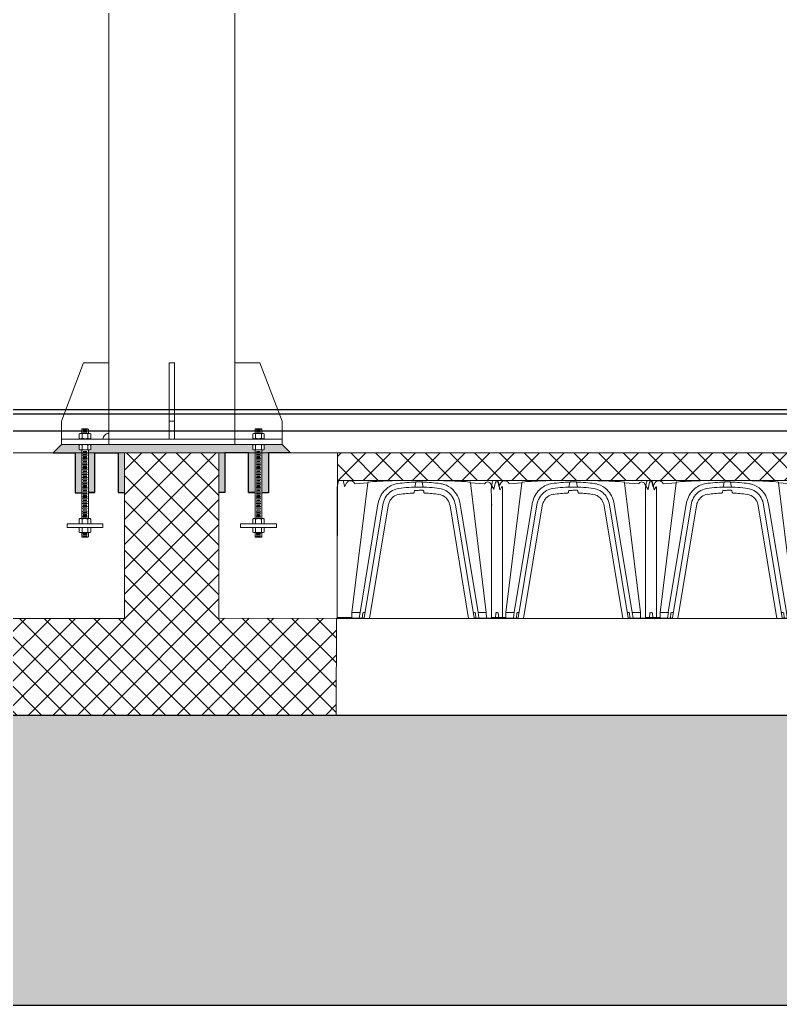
# Model space of a CAD drawing. Header units: millimetres. Extents: x -6949 to 305728, y -55091 to 76684.
# Drawn here: x 190574 to 193330, y 60513 to 64081 of the extents above; entities that cross this region are included whole.
import ezdxf

# ---------------------------------------------------------------- set-up
doc = ezdxf.new("R2010")
doc.units = ezdxf.units.MM
for name, color, linetype, lineweight in [('bulloni', 5, 'Continuous', 18), ('fonda', 7, 'Continuous', 18), ('iglù', 252, 'Continuous', 9), ('piastra', 30, 'Continuous', 18), ('S-BEAM', 5, 'Continuous', 18), ('S-COLS', 7, 'Continuous', 18), ('S20', 7, 'Continuous', 25), ('solaio2', 7, 'Continuous', 9)]:
    doc.layers.add(name, color=color, linetype=linetype, lineweight=lineweight)

# ---------------------------------------------------------------- blocks, each defined once
blk = doc.blocks.new('solido h 50')
at = {"linetype": 'Continuous'}
for p, q in [((107.6, 927.3), (108.9, 933.3)), ((110.2, 934.3), (113.1, 934.3)), ((115.6, 928.1), (114.5, 933.3)), ((117.8, 931.5), (115.8, 928.1)), ((140.9, 931.9), (123.5, 790.9)), ((126.8, 930.8), (126.5, 931.3)), ((140.8, 931.6), (126.8, 930.8)), ((140.9, 931.9), (140.9, 931.9)), ((140.9, 931.9), (140.9, 931.9)), ((140.9, 931.9), (140.9, 931.9)), ((140.9, 931.9), (140.9, 931.9)), ((141.6, 932.6), (141.6, 932.6)), ((150.4, 933.4), (150.3, 933.4)), ((174.8, 934.2), (174.6, 934.2)), ((177, 934.2), (174.7, 934.2)), ((176.1, 934.2), (174.8, 934.2)), ((177, 934.2), (176.1, 934.2)), ((177.3, 934.2), (177, 934.2)), ((177.3, 934.2), (177.3, 934.2)), ((177.3, 934.2), (177.3, 934.2)), ((177.9, 934.2), (177.3, 934.2)), ((177.9, 934.2), (177.3, 934.2)), ((177.9, 934.2), (177.9, 934.2)), ((179, 934.2), (177.9, 934.2)), ((206.9, 934.3), (186.3, 934.3)), ((186.3, 934.3), (206.9, 934.3)), ((191.9, 927.2), (193, 932.3)), ((200, 934.3), (193.2, 934.3)), ((193.2, 934.3), (193.2, 934.3)), ((199.3, 933), (193.9, 933)), ((200, 934.3), (200, 934.3)), ((200.1, 932.3), (201.2, 927.2)), ((242.8, 933.4), (242.8, 933.4)), ((251.6, 932.6), (251.6, 932.6)), ((252.3, 931.9), (252.3, 931.9)), ((252.3, 931.9), (252.3, 931.9)), ((252.3, 931.9), (252.3, 931.9)), ((252.3, 931.9), (252.3, 931.9)), ((252.3, 931.9), (269.6, 790.9)), ((267.8, 930.7), (252.3, 931.6)), ((278, 924.7), (279.6, 932.3)), ((280.5, 933), (281.9, 933)), ((282.8, 932.3), (284.5, 924.3)), ((107.6, 927.3), (107.6, 927.3)), ((107.6, 927.2), (107.6, 927.3)), ((107.6, 927.2), (107.6, 927.2)), ((107.6, 925.6), (107.6, 927.2)), ((190.6, 920.7), (190.6, 920.7)), ((190.6, 920.7), (190.7, 920.7)), ((190.6, 920.7), (190.7, 920.7)), ((190.6, 920.7), (190.6, 920.7)), ((191.4, 921.8), (191.3, 921.3)), ((191.3, 921.3), (191.3, 921.3)), ((191.3, 921.3), (191.3, 921.3)), ((191.6, 922.7), (191.4, 921.9)), ((191.4, 921.9), (191.4, 921.8)), ((191.6, 922.9), (191.6, 922.9)), ((191.6, 922.9), (191.6, 922.7)), ((191.6, 922.9), (191.6, 922.9)), ((192.2, 923.6), (192.2, 923.6)), ((201.5, 922.9), (201.5, 922.9)), ((201.6, 922.7), (201.5, 922.9)), ((201.5, 922.9), (201.5, 922.9)), ((201.7, 921.9), (201.6, 922.7)), ((201.8, 921.6), (201.7, 921.9)), ((201.9, 921.3), (201.8, 921.6)), ((201.9, 921.3), (201.9, 921.3)), ((201.9, 921.3), (201.9, 921.3)), ((202.5, 920.7), (202.6, 920.7)), ((202.6, 920.7), (202.9, 920.7)), ((202.9, 920.7), (202.6, 920.7)), ((277.7, 924.7), (274.2, 930.9)), ((277.7, 924.7), (277.7, 924.7)), ((278, 924.7), (278, 924.7)), ((278, 924.7), (278, 924.7)), ((278, 924.7), (278, 924.7)), ((284.5, 924.3), (284.5, 924.4)), ((284.5, 924.4), (284.5, 924.4)), ((286.3, 927.1), (284.7, 924.3)), ((284.8, 924.3), (284.7, 924.3)), ((287.1, 927.3), (286.6, 927.3)), ((287.1, 927.3), (287.1, 927.3)), ((287.1, 784.3), (287.1, 927.3)), ((107.6, 785.4), (107.6, 907.8)), ((151.9, 908.6), (132.4, 790.9)), ((136.8, 785.3), (157.1, 907.8)), ((163, 906.8), (142.7, 784.3)), ((142.7, 784.3), (163, 906.8)), ((151.9, 908.6), (151.9, 908.6)), ((163, 906.8), (163, 906.8)), ((163, 906.8), (163, 906.8)), ((230.2, 906.8), (230.2, 906.8)), ((250.4, 784.3), (230.2, 906.8)), ((230.2, 906.8), (230.2, 906.8)), ((230.2, 906.8), (250.4, 784.3)), ((256.3, 785.3), (236, 907.8)), ((241.2, 908.6), (241.2, 908.6)), ((260.7, 790.9), (241.2, 908.6)), ((107.6, 785.4), (108.2, 785.4)), ((107.6, 784.9), (107.6, 785.4)), ((108.2, 784.9), (107.6, 784.9)), ((107.6, 784.9), (107.6, 784.9)), ((108.2, 785.4), (108.6, 785.4)), ((108.5, 784.9), (108.2, 784.9)), ((108.5, 784.9), (109.7, 784.9)), ((109.8, 785.4), (108.6, 785.4)), ((112.7, 784.9), (109.7, 784.9)), ((109.8, 785.4), (112.2, 785.4)), ((113.5, 785.4), (112.2, 785.4)), ((113.9, 784.9), (112.7, 784.9)), ((112.8, 784.3), (112.7, 784.9)), ((112.8, 784.3), (114, 784.3)), ((114, 785.4), (113.5, 785.4)), ((113.9, 784.9), (130.1, 784.9)), ((114, 784.3), (113.9, 784.9)), ((123.5, 785.4), (114, 785.4)), ((114, 784.3), (130.1, 784.3)), ((123.5, 790.9), (123.4, 784.9)), ((124.4, 790.9), (123.5, 790.9)), ((124.4, 790.9), (132.5, 790.9)), ((130.1, 784.9), (136.4, 784.9)), ((136.8, 784.3), (130.1, 784.3)), ((131.5, 785.3), (132.5, 790.9)), ((135.3, 790.1), (134.9, 785)), ((137.3, 790.9), (136.2, 790.9)), ((136.8, 785.1), (136.8, 784.3)), ((141.1, 784.3), (136.8, 784.3)), ((141.1, 784.3), (142.7, 784.3)), ((252.1, 784.3), (250.4, 784.3)), ((256.5, 784.3), (252.1, 784.3)), ((255.9, 790.9), (256.9, 790.9)), ((256.3, 785.3), (256.4, 784.9)), ((256.8, 784.9), (256.4, 784.9)), ((256.4, 784.9), (256.5, 784.3)), ((256.5, 784.3), (256.9, 784.3)), ((287.1, 784.9), (256.8, 784.9)), ((256.8, 784.9), (256.8, 784.9)), ((256.9, 784.3), (256.9, 784.3)), ((263.1, 784.3), (256.9, 784.3)), ((258.3, 785), (257.8, 790.1)), ((268.7, 790.9), (260.7, 790.9)), ((261.6, 785.3), (260.7, 790.9)), ((279.3, 784.3), (263.1, 784.3)), ((268.7, 790.9), (269.6, 790.9)), ((269.6, 790.9), (269.7, 784.9)), ((279.3, 784.3), (280.5, 784.3)), ((279.9, 790.1), (279.5, 785)), ((286.7, 784.3), (280.5, 784.3)), ((281.8, 790.9), (280.8, 790.9)), ((283.2, 785), (282.7, 790.1)), ((287.1, 784.3), (286.7, 784.3))]:
    blk.add_line(p, q, dxfattribs=at)
for points in [[(173.4, 931, 0.136663), (161.4, 925.6, 0.075513), (156.2, 919.8, 0.069948), (152.9, 912.6, 0.0344), (151.9, 908.6)], [(157.1, 907.8, -0.089518), (159.9, 915.6, -0.08462), (164.5, 921.1, -0.102034), (171.3, 925, -0.039458), (174.2, 925.6)], [(191.6, 922.9, -0.162784), (192, 923.5, -0.095787), (192.2, 923.6)], [(201, 923.6, -0.128744), (201.2, 923.4, -0.135765), (201.5, 922.9)], [(236, 907.8, 0.089518), (233.3, 915.6, 0.08462), (228.7, 921.1, 0.102034), (221.9, 925, 0.039458), (219, 925.6)], [(241.2, 908.6, 0.07966), (238.3, 917.5, 0.08148), (233.1, 924.4, 0.113923), (223.6, 930.1, 0.040821), (219.8, 931)], [(175.1, 919.3, 0.133193), (168.5, 916.4, 0.106303), (164.5, 911.4, 0.076859), (163, 906.8)], [(218, 919.3, -0.115244), (223.8, 917, -0.089496), (227.6, 913.3, -0.111107), (230.2, 906.8)]]:
    blk.add_lwpolyline(points, format="xyb", dxfattribs=at)
for centre, radius, start, end in [((110.2, 933), 1.35, 90, 168), ((113.1, 933), 1.35, 12, 90), ((122.1, 929.1), 4.95, 27, 150), ((141.6, 931.9), 0.75, 91.9179, 173.9883), ((141.6, 931.8), 0.75, 91.9181, 173.9882), ((167.2, 680.5), 253.4, 91.6199, 95.8125), ((188.6, 116.1), 818.2, 90.9842, 92.0008), ((196.6, 773.8), 158.8, 91.2231, 98.3969), ((196.6, -692.2), 1626.5, 90.3633, 90.6196), ((186.3, 932.8), 1.5, 90, 90.3633), ((193.2, 933), 1.35, 90, 98.8655), ((193.9, 932.1), 0.9, 90, 168), ((199.3, 932.1), 0.9, 12, 90), ((200, 933), 1.35, 81.1345, 90), ((196.6, 773.8), 158.8, 81.6031, 88.7768), ((203.8, 90.8), 843.5, 88.01, 89.7898), ((225.9, 680.5), 253.4, 84.1906, 88.3832), ((251.6, 931.9), 0.75, 6.0149, 88.0851), ((251.6, 931.9), 0.75, 6.0148, 88.0852), ((271, 929.1), 3.6, 30, 152.9143), ((280.5, 932.1), 0.9, 90, 168), ((281.9, 932.1), 0.9, 12, 90), ((-10694, 899.6), 10801.6, 0.04323, 0.13798), ((115.7, 928.1), 0.159, 213.856, 328.0392), ((196.6, 773.8), 153.4, 89.9999, 98.3968), ((196.6, 773.8), 147, 92.3342, 98.3969), ((196.6, 773.8), 147, 92.3339, 98.3969), ((190.6, 921.5), 0.75, 276.8301, 347.6969), ((190.6, 921.5), 0.75, 276.7973, 347.7432), ((196.3, 767.4), 156.2, 89.9081, 91.5201), ((196.6, 773.8), 153.4, 81.6032, 90.0001), ((196.8, 763.3), 160.4, 88.5128, 90.0819), ((202.6, 921.5), 0.75, 192.2309, 262.2068), ((202.6, 921.5), 0.751, 192.2044, 262.2384), ((196.6, 773.8), 147, 81.6031, 87.5469), ((196.6, 773.8), 147, 81.6031, 87.5469), ((277.8, 924.8), 0.15, 213.9796, 339.3171), ((284.6, 924.4), 0.15, 200.4704, 330.0115), ((284.6, 924.4), 0.15, 192.0138, 329.9989), ((286.6, 927), 0.3, 90.0075, 149.9931), ((108.2, 906.6), 1.17, 78.7223, 91.1428), ((131.1, 785.3), 0.452, 269.7718, 350.4703), ((134.8, 785), 0.15, 270, 355), ((136.2, 790), 0.9, 90, 175), ((136.4, 785.3), 0.45, 270, 324.2654), ((136.4, 785.3), 0.45, 324.2654, 350.6), ((137.3, 790), 0.9, 56.716, 90), ((255.9, 790), 0.9, 90, 123.284), ((256.9, 790), 0.9, 5, 90), ((258.4, 785), 0.15, 185, 270), ((262.1, 785.3), 0.452, 189.5297, 270.2282), ((279.3, 785), 0.15, 270, 355), ((280.8, 790), 0.9, 90, 175), ((281.8, 790), 0.9, 5, 90), ((283.3, 785), 0.15, 185, 270)]:
    blk.add_arc(centre, radius, start, end, dxfattribs=at)
blk = doc.blocks.new('*U550')
at = {"layer": 'iglù', "linetype": 'Continuous', "xscale": -3.333639676299367, "yscale": 3.333639676299367, "zscale": 3.333639676299367}
blk.add_blockref('solido h 50', (658, -2864.7), dxfattribs=at)
blk = doc.blocks.new('*U551')
at = {"layer": 'S-BEAM', "color": 0, "linetype": 'ByBlock', "lineweight": -2, "transparency": 16777216}
for p in [(5585, 0), (6143.5, 0), (6702, 0)]:
    blk.add_blockref('*U550', p, dxfattribs=at)
blk = doc.blocks.new('*U560')
at = {"layer": 'bulloni'}
for p, q in [((-8.7, -0.3), (8.7, 0.7)), ((-6.7, 6.9), (6.7, 6.2)), ((-6.7, 3.2), (6.7, 3.9)), ((-8.7, -6.9), (8.7, -6)), ((-6.7, -3.5), (6.7, -2.8))]:
    blk.add_line(p, q, dxfattribs=at)
blk = doc.blocks.new('*U561')
at = {"color": 0, "linetype": 'ByBlock', "lineweight": -2, "transparency": 16777216}
for p in [(0, 227.5), (0, 210), (0, 192.5), (0, 175), (0, 157.5), (0, 140), (0, 122.5), (0, 105), (0, 87.5), (0, 70), (0, 52.5), (0, 35), (0, 17.5), (0, 0)]:
    blk.add_blockref('*U560', p, dxfattribs=at)
blk = doc.blocks.new('*U558')
at = {"layer": 'bulloni'}
for p, q in [((-8.7, -0.3), (8.7, 0.7)), ((-6.7, 6.9), (6.7, 6.2)), ((-6.7, 3.2), (6.7, 3.9)), ((-8.7, -6.9), (8.7, -6)), ((-6.7, -3.5), (6.7, -2.8))]:
    blk.add_line(p, q, dxfattribs=at)
blk = doc.blocks.new('*U559')
at = {"color": 0, "linetype": 'ByBlock', "lineweight": -2, "transparency": 16777216}
for p in [(0, 227.5), (0, 210), (0, 192.5), (0, 175), (0, 157.5), (0, 140), (0, 122.5), (0, 105), (0, 87.5), (0, 70), (0, 52.5), (0, 35), (0, 17.5), (0, 0)]:
    blk.add_blockref('*U558', p, dxfattribs=at)

msp = doc.modelspace()

# ---------------------------------------------------------------- hatches: boundary and pattern name
h = msp.add_hatch()
h.set_pattern_fill('EARTH', color=23, scale=41, angle=57)
h.set_pattern_definition([(57, (-50085.68, 0), (-76.5511, 360.14466), [260.35, -260.35]), (57, (-50167.56, 53.17), (-76.5511, 360.14466), [260.35, -260.35]), (57, (-50249.44, 106.35), (-76.5511, 360.14466), [260.35, -260.35]), (147, (-50259, 151.37), (-360.14466, -76.5511), [260.35, -260.35]), (147, (-50205.83, 233.25), (-360.14466, -76.5511), [260.35, -260.35]), (147, (-50152.66, 315.13), (-360.14466, -76.5511), [260.35, -260.35])])
h.paths.add_polyline_path([(202224.808, 62512.9679), (201224.808, 62512.9679), (201224.808, 61563.4313), (164024.8069, 61563.4313), (164024.8069, 62513.4221), (163024.8069, 62513.4221), (163024.8069, 60513.4221), (201224.808, 60513.4221), (202224.808, 60513.4221)])
h = msp.add_hatch()
h.set_pattern_fill('AR-SAND', color=256, scale=0.18, angle=48)
h.set_pattern_definition([(85.5, (173595.699, 116588.859), (-6.73940185, 5.6806349), [0, -6.94944, 0, -7.7724, 0, -7.4295]), (55.5, (173595.699, 116588.859), (-4.1744714, 14.6467893), [0, -3.74904, 0, -6.26364, 0, -2.4003]), (15.5, (173591.936, 116584.68), (9.507765, 10.5981039), [0, -2.286, 0, -8.2296, 0, -10.7442]), (5.5, (173591.936, 116584.68), (6.214504, 12.8988335), [0, -1.143, 0, -5.39496, 0, -6.1722])])
edge = h.paths.add_edge_path()
edge.add_arc((191423.4692, 62533.3185), 8.8963, 234.2621471, 238.465813, ccw=False)
edge.add_line((191418.2731, 62526.0973), (191418.2731, 62541.7469))
edge.add_arc((191423.4692, 62534.5258), 8.8963, 121.534187, 125.7378529, ccw=False)
edge.add_line((191418.8164, 62542.1084), (191420.791, 62543.4221))
edge.add_line((191420.791, 62543.4221), (191299.5295, 62543.4221))
edge.add_line((191299.5295, 62543.4221), (191299.5295, 62513.4221))
edge.add_line((191299.5295, 62513.4221), (191403.0577, 62513.4221))
edge.add_line((191403.0577, 62513.4221), (191403.0577, 62369.4221))
edge.add_line((191403.0577, 62369.4221), (191427.0577, 62369.4221))
edge.add_line((191427.0577, 62369.4221), (191427.0577, 62524.4221))
edge.add_line((191427.0577, 62524.4221), (191420.791, 62524.4221))
edge.add_line((191420.791, 62524.4221), (191418.8164, 62525.7359))
edge = h.paths.add_edge_path()
edge.add_line((191475.0577, 62513.4221), (191554.8077, 62513.4221))
edge.add_line((191554.8077, 62513.4221), (191524.8077, 62543.4221))
edge.add_line((191524.8077, 62543.4221), (191457.3244, 62543.4221))
edge.add_line((191457.3244, 62543.4221), (191459.299, 62542.1084))
edge.add_arc((191454.6462, 62534.5258), 8.8963, 54.2621471, 58.465813, ccw=False)
edge.add_line((191459.8423, 62541.7469), (191459.8423, 62526.0973))
edge.add_arc((191454.6462, 62533.3185), 8.8963, 301.534187, 305.7378529, ccw=False)
edge.add_line((191459.299, 62525.7359), (191457.3244, 62524.4221))
edge.add_line((191457.3244, 62524.4221), (191451.0577, 62524.4221))
edge.add_line((191451.0577, 62524.4221), (191451.0577, 62368.7305))
edge.add_line((191451.0577, 62368.7305), (191475.0577, 62368.7305))
edge.add_line((191475.0577, 62368.7305), (191475.0577, 62513.4221))
h.paths.add_polyline_path([(191299.5295, 62543.4221), (191262.7451, 62543.4221), (191262.7451, 62513.4221), (191299.5295, 62513.4221)], flags=17)
h.paths.add_polyline_path([(190986.8703, 62543.4221), (190954.3077, 62543.4221), (190954.3077, 62513.4221), (190986.8703, 62513.4221)], flags=17)
edge = h.paths.add_edge_path()
edge.add_line((190798.5577, 62524.4221), (190792.291, 62524.4221))
edge.add_line((190792.291, 62524.4221), (190790.3164, 62525.7359))
edge.add_arc((190794.9692, 62533.3185), 8.8963, 234.2621471, 238.465813, ccw=False)
edge.add_line((190789.7731, 62526.0973), (190789.7731, 62541.7469))
edge.add_arc((190794.9692, 62534.5258), 8.8963, 121.534187, 125.7378529, ccw=False)
edge.add_line((190790.3164, 62542.1084), (190792.291, 62543.4221))
edge.add_line((190792.291, 62543.4221), (190724.8077, 62543.4221))
edge.add_line((190724.8077, 62543.4221), (190694.8077, 62513.4221))
edge.add_line((190694.8077, 62513.4221), (190774.5577, 62513.4221))
edge.add_line((190774.5577, 62513.4221), (190774.5577, 62368.7305))
edge.add_line((190774.5577, 62368.7305), (190798.5577, 62368.7305))
edge.add_line((190798.5577, 62368.7305), (190798.5577, 62524.4221))
edge = h.paths.add_edge_path()
edge.add_line((190846.5577, 62513.4221), (190954.3077, 62513.4221))
edge.add_line((190954.3077, 62513.4221), (190954.3077, 62543.4221))
edge.add_line((190954.3077, 62543.4221), (190828.8244, 62543.4221))
edge.add_line((190828.8244, 62543.4221), (190830.799, 62542.1084))
edge.add_arc((190826.1462, 62534.5258), 8.8963, 54.2621471, 58.465813, ccw=False)
edge.add_line((190831.3423, 62541.7469), (190831.3423, 62526.0973))
edge.add_arc((190826.1462, 62533.3185), 8.8963, 301.534187, 305.7378529, ccw=False)
edge.add_line((190830.799, 62525.7359), (190828.8244, 62524.4221))
edge.add_line((190828.8244, 62524.4221), (190822.5577, 62524.4221))
edge.add_line((190822.5577, 62524.4221), (190822.5577, 62369.4221))
edge.add_line((190822.5577, 62369.4221), (190846.5577, 62369.4221))
edge.add_line((190846.5577, 62369.4221), (190846.5577, 62513.4221))
h.paths.add_polyline_path([(190953.8824, 62369.4221), (190953.8824, 62513.4043), (191044.8077, 62513.4043), (191044.8077, 62543.4221), (190986.8703, 62543.4221), (190986.8703, 62513.4221), (190930.1074, 62513.4221), (190930.1074, 62369.4221)])
h.paths.add_polyline_path([(191295.6587, 62513.4043), (191295.6587, 62369.4221), (191316.5767, 62369.4221), (191316.5767, 62513.4221), (191262.7451, 62513.4221), (191262.7451, 62543.4221), (191044.8077, 62543.4221), (191044.8077, 62513.4043)])
at = {"layer": 'fonda'}
h = msp.add_hatch(dxfattribs=at)
h.set_pattern_fill('ANSI37', color=256, scale=20)
h.set_pattern_definition([(45, (142270.63, 98451.78), (-44.90128, 44.90128), []), (135, (142270.63, 98451.78), (-44.90128, -44.90128), [])])
h.paths.add_polyline_path([(191721.8309, 61913.7181), (191295.6587, 61914.8689), (191295.6587, 62513.4043), (190953.8824, 62513.4043), (190953.8824, 61913.9709), (190524.8077, 61913.9709), (190524.8077, 61913.4313), (190524.7724, 61563.8744), (191720.8862, 61563.8869)])
at = {"layer": 'S-BEAM', "true_color": 0xc7c8ca}
h = msp.add_hatch(dxfattribs=at)
h.set_pattern_fill('ANSI37', color=9, scale=20)
h.set_pattern_definition([(45, (116770.626, 98451.78), (-44.90128, 44.90128), []), (135, (116770.626, 98451.78), (-44.90128, -44.90128), [])])
h.paths.add_polyline_path([(190524.8077, 62513.4221), (174724.8072, 62513.4221), (174724.7946, 62413.4221), (190524.8079, 62413.4221)])
h.paths.add_polyline_path([(199024.808, 62513.4221), (191724.8078, 62513.4221), (191724.7952, 62413.4221), (199024.8081, 62413.4221)])

# ---------------------------------------------------------------- linework, layer by layer
msp.add_lwpolyline([(165024.8143, 62669.806), (200221.8304, 62669.806), (200221.8304, 62653.4491), (165024.8143, 62653.4491)], close=True)
for points in [[(165024.8068, 62513.4491), (165024.8143, 62593.4491), (200221.8304, 62593.4491)], [(164024.8069, 62513.4221), (163024.8069, 62513.4221), (163024.8069, 60513.4221), (201224.808, 60513.4221), (202224.808, 60513.4221), (202224.808, 62512.9679), (201221.8304, 62512.9679)], [(164024.8069, 62513.4221), (164024.8069, 61563.4313), (201224.808, 61563.4313), (201224.808, 62512.9679)]]:
    msp.add_lwpolyline(points)
at = {"layer": 'bulloni'}
for p, q in [((190792.2539, 62583.4178), (190789.7359, 62581.7426)), ((190828.7872, 62583.4178), (190792.2539, 62583.4178)), ((190799.8539, 62600.0922), (190798.5205, 62598.7589)), ((190798.5205, 62598.7589), (190798.5205, 62583.4178)), ((190822.5205, 62598.7589), (190798.5205, 62598.7589)), ((190821.1872, 62600.0922), (190799.8539, 62600.0922)), ((190801.8539, 62592.6504), (190819.1872, 62591.681)), ((190801.8539, 62585.9838), (190819.1872, 62585.0143)), ((190803.8539, 62595.8719), (190817.1872, 62595.1262)), ((190803.8539, 62589.2053), (190817.1872, 62588.4595)), ((190822.5205, 62598.7589), (190821.1872, 62600.0922)), ((190822.5205, 62598.7589), (190822.5205, 62583.4178)), ((190828.7872, 62583.4178), (190831.3051, 62581.7426)), ((191420.7539, 62583.4178), (191418.2359, 62581.7426)), ((191420.7539, 62583.4178), (191457.2872, 62583.4178)), ((191427.0205, 62598.7589), (191428.3539, 62600.0922)), ((191427.0205, 62598.7589), (191427.0205, 62583.4178)), ((191427.0205, 62598.7589), (191451.0205, 62598.7589)), ((191428.3539, 62600.0922), (191449.6872, 62600.0922)), ((191447.6872, 62592.6504), (191430.3539, 62591.681)), ((191447.6872, 62585.9838), (191430.3539, 62585.0143)), ((191445.6872, 62595.8719), (191432.3539, 62595.1262)), ((191445.6872, 62589.2053), (191432.3539, 62588.4595)), ((191449.6872, 62600.0922), (191451.0205, 62598.7589)), ((191451.0205, 62598.7589), (191451.0205, 62583.4178)), ((191457.2872, 62583.4178), (191459.8051, 62581.7426)), ((190789.7359, 62566.093), (190789.7359, 62581.7426)), ((190792.2539, 62564.4178), (190789.7359, 62566.093)), ((190828.7872, 62564.4178), (190792.2539, 62564.4178)), ((190822.5205, 62563.4178), (190798.5205, 62563.4178)), ((190800.1282, 62581.7426), (190800.1282, 62566.093)), ((190820.9128, 62566.093), (190820.9128, 62581.7426)), ((190828.7872, 62564.4178), (190831.3051, 62566.093)), ((190831.3051, 62566.093), (190831.3051, 62581.7426)), ((191418.2359, 62566.093), (191418.2359, 62581.7426)), ((191420.7539, 62564.4178), (191418.2359, 62566.093)), ((191420.7539, 62564.4178), (191457.2872, 62564.4178)), ((191428.6282, 62566.093), (191428.6282, 62581.7426)), ((191449.4128, 62581.7426), (191449.4128, 62566.093)), ((191457.2872, 62564.4178), (191459.8051, 62566.093)), ((191459.8051, 62566.093), (191459.8051, 62581.7426)), ((190792.2539, 62543.4178), (190789.7359, 62541.7426)), ((190789.7359, 62541.7426), (190789.7359, 62526.093)), ((190792.2539, 62524.4178), (190789.7359, 62526.093)), ((190828.7872, 62543.4178), (190792.2539, 62543.4178)), ((190828.7872, 62524.4178), (190792.2539, 62524.4178)), ((190798.5205, 62524.4178), (190798.5205, 62275.4178)), ((190800.1282, 62526.093), (190800.1282, 62541.7426)), ((190820.9128, 62541.7426), (190820.9128, 62526.093)), ((190822.5205, 62275.4178), (190822.5205, 62524.4178)), ((190828.7872, 62543.4178), (190831.3051, 62541.7426)), ((190828.7872, 62524.4178), (190831.3051, 62526.093)), ((190831.3051, 62541.7426), (190831.3051, 62526.093)), ((191420.7539, 62543.4178), (191418.2359, 62541.7426)), ((191418.2359, 62541.7426), (191418.2359, 62526.093)), ((191420.7539, 62524.4178), (191418.2359, 62526.093)), ((191457.2872, 62543.4178), (191420.7539, 62543.4178)), ((191457.2872, 62524.4178), (191420.7539, 62524.4178)), ((191427.0205, 62275.4178), (191427.0205, 62524.4178)), ((191428.6282, 62526.093), (191428.6282, 62541.7426)), ((191449.4128, 62541.7426), (191449.4128, 62526.093)), ((191451.0205, 62524.4178), (191451.0205, 62275.4178)), ((191457.2872, 62543.4178), (191459.8051, 62541.7426)), ((191457.2872, 62524.4178), (191459.8051, 62526.093)), ((191459.8051, 62541.7426), (191459.8051, 62526.093)), ((190792.2539, 62275.4178), (190789.7359, 62273.7426)), ((190789.7359, 62273.7426), (190789.7359, 62258.093)), ((190828.7872, 62275.4178), (190792.2539, 62275.4178)), ((190800.1282, 62258.093), (190800.1282, 62273.7426)), ((190820.9128, 62273.7426), (190820.9128, 62258.093)), ((190828.7872, 62275.4178), (190831.3051, 62273.7426)), ((190831.3051, 62273.7426), (190831.3051, 62258.093)), ((191420.7539, 62275.4178), (191418.2359, 62273.7426)), ((191418.2359, 62273.7426), (191418.2359, 62258.093)), ((191420.7539, 62275.4178), (191457.2872, 62275.4178)), ((191428.6282, 62273.7426), (191428.6282, 62258.093)), ((191449.4128, 62258.093), (191449.4128, 62273.7426)), ((191457.2872, 62275.4178), (191459.8051, 62273.7426)), ((191459.8051, 62273.7426), (191459.8051, 62258.093)), ((190792.2539, 62256.4178), (190789.7359, 62258.093)), ((190792.2539, 62243.4178), (190789.7359, 62241.7426)), ((190789.7359, 62241.7426), (190789.7359, 62226.093)), ((190792.2539, 62224.4178), (190789.7359, 62226.093)), ((190828.7872, 62256.4178), (190792.2539, 62256.4178)), ((190828.7872, 62243.4178), (190792.2539, 62243.4178)), ((190800.1282, 62226.093), (190800.1282, 62241.7426)), ((190820.9128, 62241.7426), (190820.9128, 62226.093)), ((190828.7872, 62256.4178), (190831.3051, 62258.093)), ((190828.7872, 62243.4178), (190831.3051, 62241.7426)), ((190828.7872, 62224.4178), (190831.3051, 62226.093)), ((190831.3051, 62241.7426), (190831.3051, 62226.093)), ((191420.7539, 62256.4178), (191418.2359, 62258.093)), ((191420.7539, 62243.4178), (191418.2359, 62241.7426)), ((191418.2359, 62241.7426), (191418.2359, 62226.093)), ((191420.7539, 62224.4178), (191418.2359, 62226.093)), ((191420.7539, 62256.4178), (191457.2872, 62256.4178)), ((191420.7539, 62243.4178), (191457.2872, 62243.4178)), ((191428.6282, 62241.7426), (191428.6282, 62226.093)), ((191449.4128, 62226.093), (191449.4128, 62241.7426)), ((191457.2872, 62256.4178), (191459.8051, 62258.093)), ((191457.2872, 62243.4178), (191459.8051, 62241.7426)), ((191457.2872, 62224.4178), (191459.8051, 62226.093)), ((191459.8051, 62241.7426), (191459.8051, 62226.093)), ((190828.7872, 62224.4178), (190792.2539, 62224.4178)), ((190798.5205, 62209.0767), (190798.5205, 62224.4178)), ((190799.8539, 62207.7434), (190798.5205, 62209.0767)), ((190822.5205, 62209.0767), (190798.5205, 62209.0767)), ((190821.1872, 62207.7434), (190799.8539, 62207.7434)), ((190801.8539, 62221.8518), (190819.1872, 62222.8213)), ((190801.8539, 62215.1852), (190819.1872, 62216.1546)), ((190803.8539, 62218.6304), (190817.1872, 62219.3761)), ((190803.8539, 62211.9637), (190817.1872, 62212.7095)), ((190822.5205, 62209.0767), (190821.1872, 62207.7434)), ((190822.5205, 62209.0767), (190822.5205, 62224.4178)), ((191420.7539, 62224.4178), (191457.2872, 62224.4178)), ((191427.0205, 62209.0767), (191427.0205, 62224.4178)), ((191427.0205, 62209.0767), (191428.3539, 62207.7434)), ((191427.0205, 62209.0767), (191451.0205, 62209.0767)), ((191428.3539, 62207.7434), (191449.6872, 62207.7434)), ((191447.6872, 62221.8518), (191430.3539, 62222.8213)), ((191447.6872, 62215.1852), (191430.3539, 62216.1546)), ((191445.6872, 62218.6304), (191432.3539, 62219.3761)), ((191445.6872, 62211.9637), (191432.3539, 62212.7095)), ((191449.6872, 62207.7434), (191451.0205, 62209.0767)), ((191451.0205, 62209.0767), (191451.0205, 62224.4178))]:
    msp.add_line(p, q, dxfattribs=at)
for points in [[(190745.5205, 62256.4178), (190875.5205, 62256.4178), (190875.5205, 62243.4178), (190745.5205, 62243.4178), (190745.5205, 62256.4178)], [(191504.0205, 62256.4178), (191374.0205, 62256.4178), (191374.0205, 62243.4178), (191504.0205, 62243.4178), (191504.0205, 62256.4178)]]:
    msp.add_lwpolyline(points, dxfattribs=at)
for centre, radius, start, end in [((190794.9321, 62574.5215), 8.8963, 54.2621471, 125.7378529), ((190810.5205, 62550.3453), 33.0726, 71.6858188, 108.3141812), ((190826.109, 62574.5215), 8.8963, 54.2621471, 125.7378529), ((191423.4321, 62574.5215), 8.8963, 54.2621471, 125.7378529), ((191439.0205, 62550.3453), 33.0726, 71.6858188, 108.3141812), ((191454.609, 62574.5215), 8.8963, 54.2621471, 125.7378529), ((190794.9321, 62573.3142), 8.8963, 234.2621471, 305.7378529), ((190810.5205, 62597.4904), 33.0726, 251.6858188, 288.3141812), ((190826.109, 62573.3142), 8.8963, 234.2621471, 305.7378529), ((191423.4321, 62573.3142), 8.8963, 234.2621471, 305.7378529), ((191439.0205, 62597.4904), 33.0726, 251.6858188, 288.3141812), ((191454.609, 62573.3142), 8.8963, 234.2621471, 305.7378529), ((190794.9321, 62534.5215), 8.8963, 54.2621471, 125.7378529), ((190794.9321, 62533.3142), 8.8963, 234.2621471, 305.7378529), ((190810.5205, 62510.3453), 33.0726, 71.6858188, 108.3141812), ((190810.5205, 62557.4904), 33.0726, 251.6858188, 288.3141812), ((190826.109, 62534.5215), 8.8963, 54.2621471, 125.7378529), ((190826.109, 62533.3142), 8.8963, 234.2621471, 305.7378529), ((191423.4321, 62534.5215), 8.8963, 54.2621471, 125.7378529), ((191423.4321, 62533.3142), 8.8963, 234.2621471, 305.7378529), ((191439.0205, 62510.3453), 33.0726, 71.6858188, 108.3141812), ((191439.0205, 62557.4904), 33.0726, 251.6858188, 288.3141812), ((191454.609, 62534.5215), 8.8963, 54.2621471, 125.7378529), ((191454.609, 62533.3142), 8.8963, 234.2621471, 305.7378529), ((190794.9321, 62266.5215), 8.8963, 54.2621471, 125.7378529), ((190810.5205, 62242.3453), 33.0726, 71.6858188, 108.3141812), ((190826.109, 62266.5215), 8.8963, 54.2621471, 125.7378529), ((191423.4321, 62266.5215), 8.8963, 54.2621471, 125.7378529), ((191439.0205, 62242.3453), 33.0726, 71.6858188, 108.3141812), ((191454.609, 62266.5215), 8.8963, 54.2621471, 125.7378529), ((190794.9321, 62265.3142), 8.8963, 234.2621471, 305.7378529), ((190794.9321, 62234.5215), 8.8963, 54.2621471, 125.7378529), ((190794.9321, 62233.3142), 8.8963, 234.2621471, 305.7378529), ((190810.5205, 62289.4904), 33.0726, 251.6858188, 288.3141812), ((190810.5205, 62210.3453), 33.0726, 71.6858188, 108.3141812), ((190810.5205, 62257.4904), 33.0726, 251.6858188, 288.3141812), ((190826.109, 62265.3142), 8.8963, 234.2621471, 305.7378529), ((190826.109, 62234.5215), 8.8963, 54.2621471, 125.7378529), ((190826.109, 62233.3142), 8.8963, 234.2621471, 305.7378529), ((191423.4321, 62265.3142), 8.8963, 234.2621471, 305.7378529), ((191423.4321, 62234.5215), 8.8963, 54.2621471, 125.7378529), ((191423.4321, 62233.3142), 8.8963, 234.2621471, 305.7378529), ((191439.0205, 62289.4904), 33.0726, 251.6858188, 288.3141812), ((191439.0205, 62210.3453), 33.0726, 71.6858188, 108.3141812), ((191439.0205, 62257.4904), 33.0726, 251.6858188, 288.3141812), ((191454.609, 62265.3142), 8.8963, 234.2621471, 305.7378529), ((191454.609, 62234.5215), 8.8963, 54.2621471, 125.7378529), ((191454.609, 62233.3142), 8.8963, 234.2621471, 305.7378529)]:
    msp.add_arc(centre, radius, start, end, dxfattribs=at)
at = {"layer": 'fonda'}
msp.add_lwpolyline([(190953.8824, 61913.9709), (190953.8824, 62513.4043), (191295.6587, 62513.4043), (191295.6587, 61914.8689), (191721.8309, 61913.7181), (191720.8862, 61563.8869), (190524.7724, 61563.8744), (190524.7687, 61913.9709)], close=True, dxfattribs=at)
for points in [[(190524.8087, 61913.9709), (190524.8087, 61913.9709), (190524.8077, 62513.4221), (191724.8078, 62513.3951), (191724.7324, 61913.4313), (191721.8301, 61913.4326)], [(200159.3196, 61913.4313), (201224.808, 61913.4313), (201224.808, 61563.4313), (164024.8069, 61563.4313), (164024.8069, 61913.4313), (165024.7679, 61913.4313)], [(191721.8301, 61913.4313), (199024.769, 61913.4313)]]:
    msp.add_lwpolyline(points, dxfattribs=at)
at = {"layer": 'piastra'}
msp.add_lwpolyline([(190896.3077, 62838.9273), (190805.5641, 62838.9273), (190724.7444, 62628.3704), (190724.7444, 62563.4178), (190876.3077, 62563.4178, -0.416073612), (190896.3077, 62583.4178)], format="xyb", close=True, dxfattribs=at)
msp.add_lwpolyline([(191114.8077, 62838.9273), (191134.8077, 62838.9273), (191134.8077, 62563.4178), (191114.8077, 62563.4178)], close=True, dxfattribs=at)
for points in [[(191524.8077, 62563.4178), (191524.8077, 62628.3704), (191443.9879, 62838.9273), (191353.2444, 62838.9273)], [(191114.8077, 62628.3704), (191134.8077, 62628.3704)], [(190724.8077, 62543.4178), (190724.8077, 62563.4178), (191524.8077, 62563.4178), (191524.8077, 62543.4178)], [(190724.8077, 62543.4178), (191524.8077, 62543.4178)]]:
    msp.add_lwpolyline(points, dxfattribs=at)
at = {"layer": 'S-COLS'}
msp.add_lwpolyline([(190896.3077, 74543.4225), (191353.3077, 74543.4225), (191353.3077, 62543.4221), (190896.3077, 62543.4221)], close=True, dxfattribs=at)
at = {"layer": 'S20'}
for points in [[(190724.8077, 62543.4221), (190694.8077, 62513.4221), (190694.8077, 62513.4221), (190694.8077, 62513.4221), (190774.5577, 62513.4221), (190774.5577, 62368.7305), (190798.5577, 62368.7305)], [(190846.5577, 62369.4221), (190846.5577, 62513.4221), (190846.5577, 62513.4221), (190930.1074, 62513.4221), (190930.1074, 62369.4221), (190953.8824, 62369.4221)], [(191403.0577, 62369.4221), (191403.0577, 62513.4221), (191403.0577, 62513.4221), (191316.5767, 62513.4221), (191316.5767, 62369.4221), (191295.6587, 62369.4221)], [(191524.8077, 62543.4221), (191554.8077, 62513.4221), (191554.8077, 62513.4221), (191554.8077, 62513.4221), (191475.0577, 62513.4221), (191475.0577, 62368.7305), (191451.0577, 62368.7305)]]:
    msp.add_lwpolyline(points, dxfattribs=at)
for points in [[(190846.5577, 62369.4221), (190822.5577, 62369.4221)], [(191403.0577, 62369.4221), (191427.0577, 62369.4221)]]:
    msp.add_lwpolyline(points, close=True, dxfattribs=at)
at = {"layer": 'solaio2'}
for points in [[(191724.8077, 62513.4221), (199024.808, 62513.4221)], [(191724.8077, 62413.4221), (199024.808, 62413.4221)]]:
    msp.add_lwpolyline(points, dxfattribs=at)

# ---------------------------------------------------------------- block references
msp.add_blockref('*U559', (190810.5205, 62283.9787))
at = {"xscale": -1}
msp.add_blockref('*U561', (191439.0205, 62283.9787), dxfattribs=at)
at = {"layer": 'S-BEAM', "xscale": -1}
msp.add_blockref('*U551', (198725.6068, 62163.4267), dxfattribs=at)

doc.saveas('drawing.dxf')
